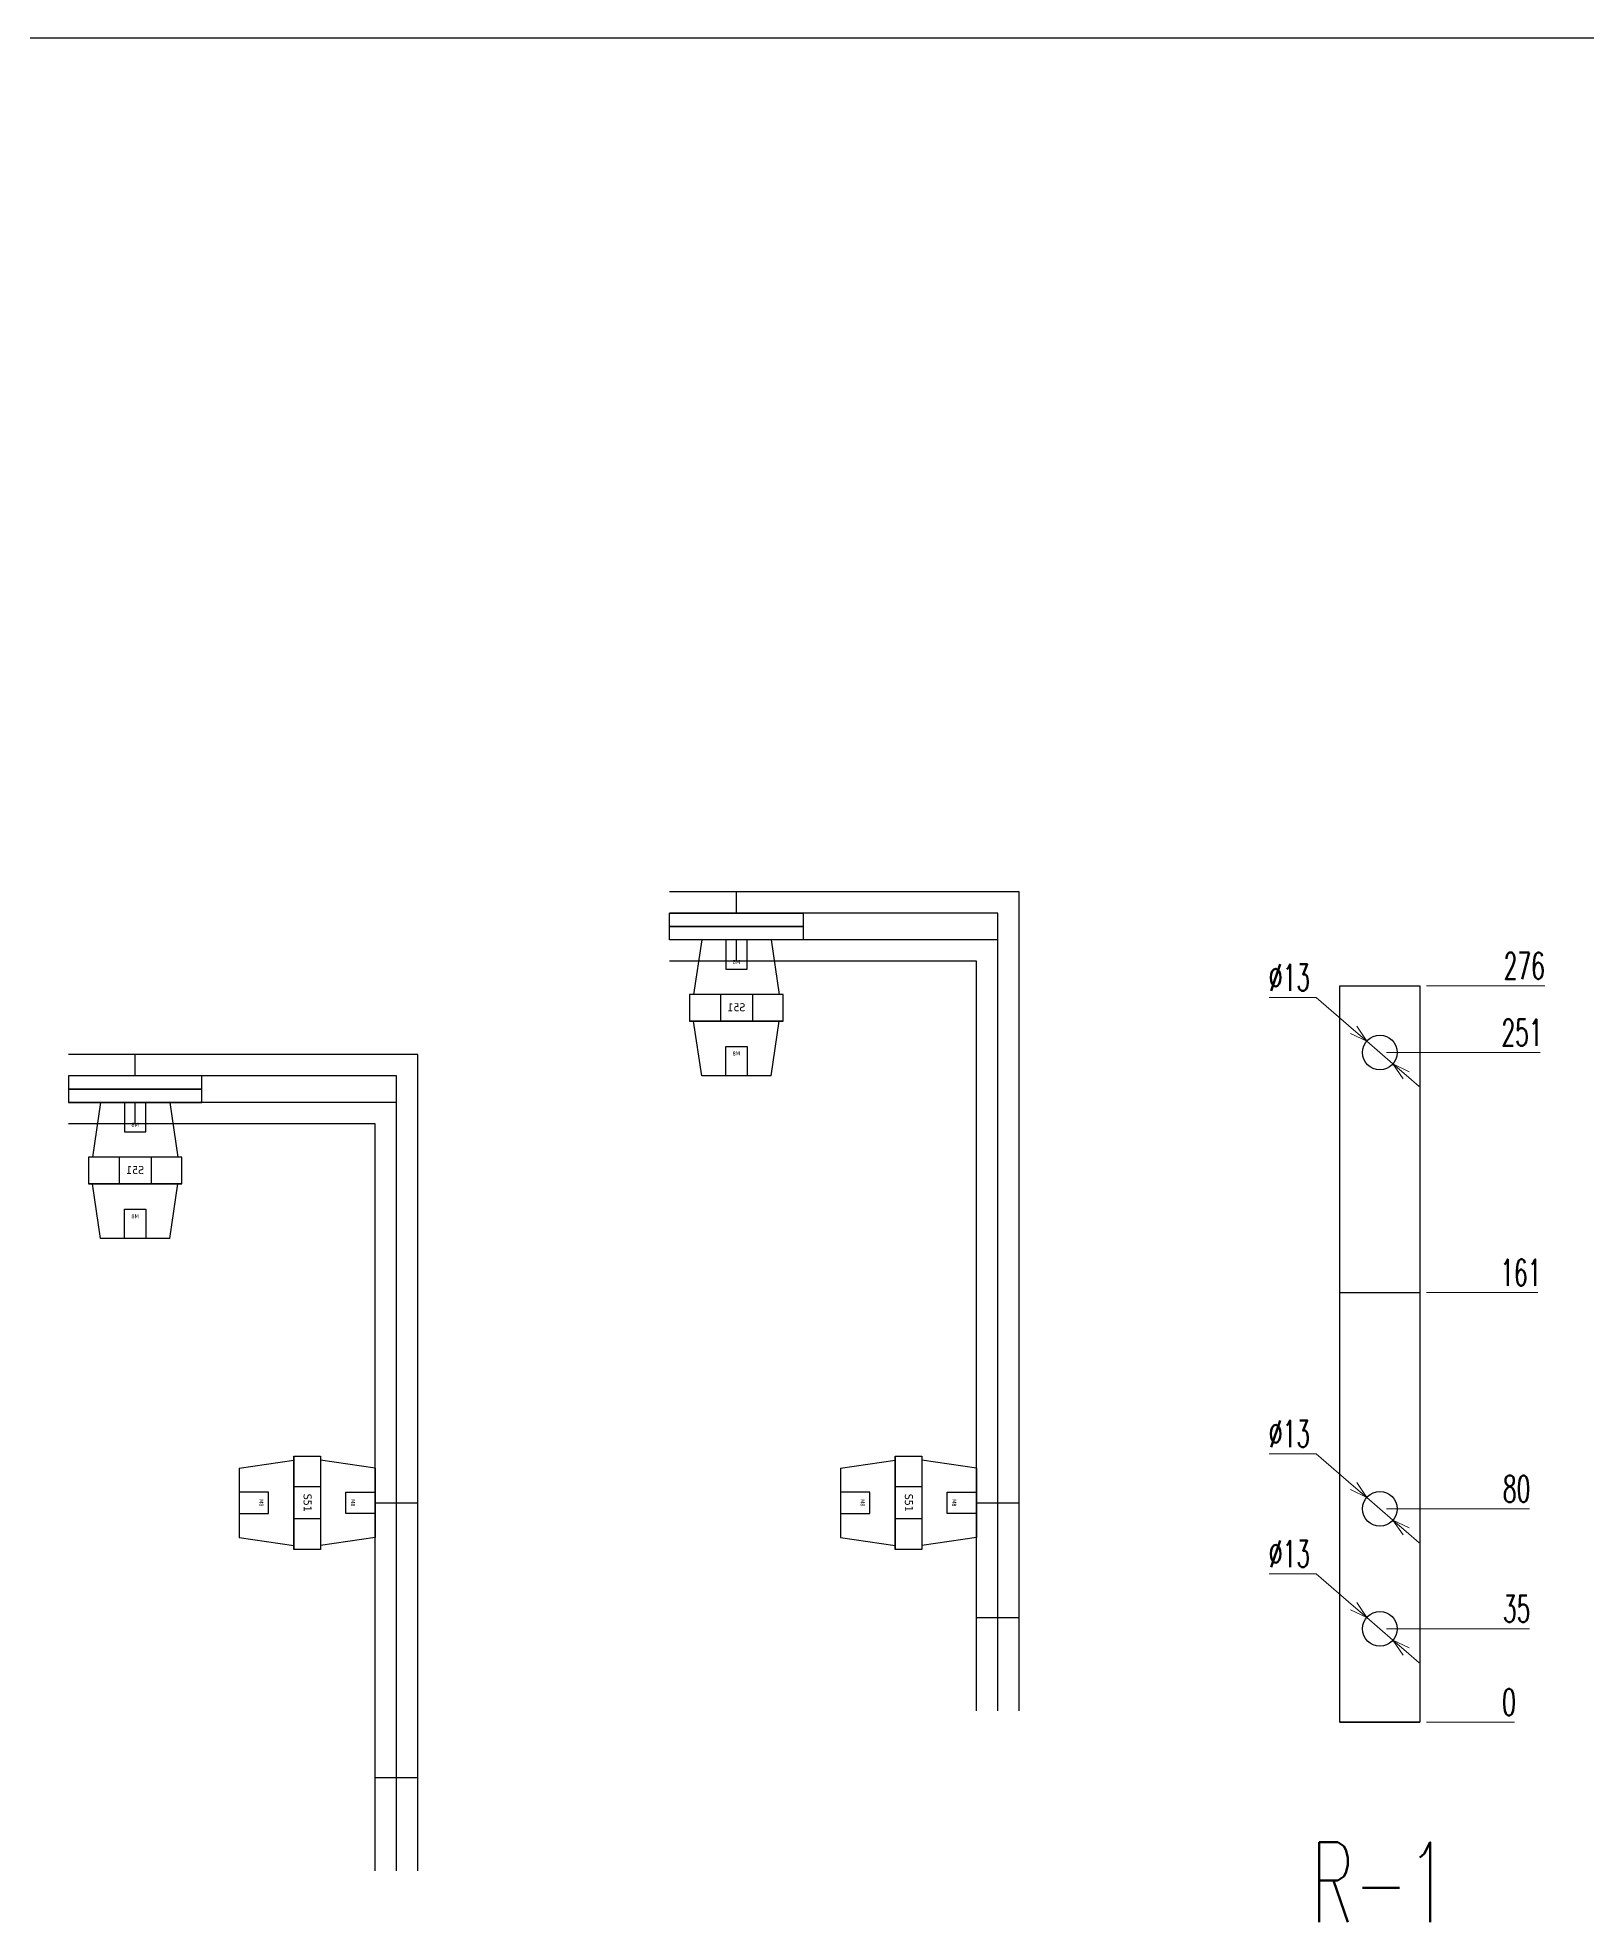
# Model space of a CAD drawing. Header units: millimetres. Extents: x -33730 to 17150, y -76829 to -27437.
# Drawn here: x -6493 to -5913, y -64945 to -64239 of the extents above; entities that cross this region are included whole.
import ezdxf
from ezdxf.enums import TextEntityAlignment as Align

# ---------------------------------------------------------------- set-up
doc = ezdxf.new("R2010")
doc.units = ezdxf.units.MM
doc.header["$LTSCALE"] = 3
doc.layers.add('@.VISIBLE', color=7, linetype='Continuous')
doc.styles.add('Ann_w01', font='romans.shx', dxfattribs={"width": 0.6, "bigfont": 'chineset.shx'})
doc.styles.get("Standard").update_dxf_attribs({"font": 'arial.ttf'})
doc.dimstyles.new('Dim 01_SC05', dxfattribs={"dimscale": 5, "dimtxt": 2, "dimasz": 1.3, "dimexe": 0.5, "dimexo": 0.5, "dimgap": 0.5, "dimtad": 1, "dimtoh": 1, "dimdec": 1, "dimzin": 12, "dimdsep": 46, "dimtxsty": 'Ann_w01', "dimblk": 'OPEN30', "dimcen": 1.5, "dimclrd": 6, "dimclre": 6, "dimclrt": 3, "dimadec": 1, "dimazin": 3, "dimtm": 1e-09, "dimtfac": 1, "dimtdec": 1, "dimtmove": 0, "dimatfit": 3, "dimldrblk": 'OPEN30', "dimfxl": 1, "dimtolj": 1, "dimlwd": 20, "dimlwe": 20, "dimarcsym": 0})

# ---------------------------------------------------------------- blocks, each defined once
blk = doc.blocks.new('*U70')
at = {"color": 1}
for p, q in [((-51, 22.53), (-30.5, 25.53)), ((-51, 22.53), (-51, -3.47)), ((-30.5, -7.97), (-30.5, 27.03)), ((-30.5, 27.03), (-20.5, 27.03)), ((-30.5, 27.03), (-30.5, -7.97)), ((-30.5, 25.53), (-30.5, -6.47)), ((-20.5, 27.03), (-20.5, -7.97)), ((-20.5, 25.53), (-20.5, -6.47)), ((0, 22.53), (-20.5, 25.53)), ((0, 22.53), (0, -3.47)), ((-20.5, 15.53), (-30.5, 15.53)), ((-20.5, 3.53), (-30.5, 3.53)), ((-51, -3.47), (-30.5, -6.47)), ((0, -3.47), (-20.5, -6.47)), ((-20.5, -7.97), (-30.5, -7.97))]:
    blk.add_line(p, q, dxfattribs=at)
for points in [[(-51, 13.53), (-51, 5.53), (-40, 5.53), (-40, 13.53)], [(0, 13.53), (0, 5.53), (-11, 5.53), (-11, 13.53)]]:
    blk.add_lwpolyline(points, close=True, dxfattribs=at)
at = {"color": 1, "width": 30.0978, "attachment_point": 5, "rotation": 270}
for s, insert, char_height in [('{\\fTahoma|b0|i0|c0|p34;M8}', (-42.66, 9.53), 1.5), ('{\\fTahoma|b0|i0|c0|p34;S51}', (-25.34, 9.53), 3), ('{\\fTahoma|b0|i0|c0|p34;M8}', (-8.34, 9.53), 1.5)]:
    blk.add_mtext(s, dxfattribs=dict(at, insert=insert, char_height=char_height))
blk = doc.blocks.new('*D1722')
at = {"layer": '@.VISIBLE', "color": 6, "lineweight": 20, "transparency": 16777216}
blk.add_line((-5972.47, -64870.2), (-5939.55, -64870.2), dxfattribs=at)
at = {"layer": 'Defpoints', "color": 0, "transparency": 16777216}
for p in [(-5989.97, -64870.2), (-5974.97, -64870.2), (-5946.05, -64870.2)]:
    blk.add_point(p, dxfattribs=at)
at = {"layer": '@.VISIBLE', "color": 3, "transparency": 16777216, "insert": (-5941.55, -64862.7), "char_height": 10, "attachment_point": 5, "style": 'Ann_w01'}
blk.add_mtext('\\A1;0', dxfattribs=at)
blk = doc.blocks.new('_Open30')
at = {"color": 0, "linetype": 'ByBlock', "lineweight": -2}
for p, q in [((-1, 0.27), (0, 0)), ((0, 0), (-1, -0.27)), ((0, 0), (-1, 0))]:
    blk.add_line(p, q, dxfattribs=at)
blk = doc.blocks.new('*D1723')
at = {"layer": '@.VISIBLE', "color": 6, "lineweight": 20, "transparency": 16777216}
blk.add_line((-5987.47, -64835.2), (-5933.83, -64835.2), dxfattribs=at)
at = {"layer": 'Defpoints', "color": 0, "transparency": 16777216}
for p in [(-5989.97, -64835.2), (-5946.05, -64835.2), (-5989.97, -64870.2)]:
    blk.add_point(p, dxfattribs=at)
at = {"layer": '@.VISIBLE', "color": 3, "transparency": 16777216, "insert": (-5938.69, -64827.7), "char_height": 10, "attachment_point": 5, "style": 'Ann_w01'}
blk.add_mtext('\\A1;35', dxfattribs=at)
blk = doc.blocks.new('*D1724')
at = {"layer": '@.VISIBLE', "color": 6, "lineweight": 20, "transparency": 16777216}
blk.add_line((-5987.47, -64790.2), (-5933.83, -64790.2), dxfattribs=at)
at = {"layer": 'Defpoints', "color": 0, "transparency": 16777216}
for p in [(-5989.97, -64790.2), (-5946.05, -64790.2), (-5989.97, -64870.2)]:
    blk.add_point(p, dxfattribs=at)
at = {"layer": '@.VISIBLE', "color": 3, "transparency": 16777216, "insert": (-5938.69, -64782.7), "char_height": 10, "attachment_point": 5, "style": 'Ann_w01'}
blk.add_mtext('\\A1;80', dxfattribs=at)
blk = doc.blocks.new('*D1725')
at = {"layer": '@.VISIBLE', "color": 6, "lineweight": 20, "transparency": 16777216}
blk.add_line((-5972.47, -64709.2), (-5930.69, -64709.2), dxfattribs=at)
at = {"layer": 'Defpoints', "color": 0, "transparency": 16777216}
for p in [(-5974.97, -64709.2), (-5946.05, -64709.2), (-5989.97, -64870.2)]:
    blk.add_point(p, dxfattribs=at)
at = {"layer": '@.VISIBLE', "color": 3, "transparency": 16777216, "insert": (-5937.12, -64701.7), "char_height": 10, "attachment_point": 5, "style": 'Ann_w01'}
blk.add_mtext('\\A1;161', dxfattribs=at)
blk = doc.blocks.new('*D1726')
at = {"layer": '@.VISIBLE', "color": 6, "lineweight": 20, "transparency": 16777216}
blk.add_line((-5987.47, -64619.2), (-5929.83, -64619.2), dxfattribs=at)
at = {"layer": 'Defpoints', "color": 0, "transparency": 16777216}
for p in [(-5989.97, -64619.2), (-5946.05, -64619.2), (-5989.97, -64870.2)]:
    blk.add_point(p, dxfattribs=at)
at = {"layer": '@.VISIBLE', "color": 3, "transparency": 16777216, "insert": (-5936.69, -64611.7), "char_height": 10, "attachment_point": 5, "style": 'Ann_w01'}
blk.add_mtext('\\A1;251', dxfattribs=at)
blk = doc.blocks.new('*D1727')
at = {"layer": '@.VISIBLE', "color": 6, "lineweight": 20, "transparency": 16777216}
blk.add_line((-5972.47, -64594.2), (-5928.12, -64594.2), dxfattribs=at)
at = {"layer": 'Defpoints', "color": 0, "transparency": 16777216}
for p in [(-5974.97, -64594.2), (-5946.05, -64594.2), (-5989.97, -64870.2)]:
    blk.add_point(p, dxfattribs=at)
at = {"layer": '@.VISIBLE', "color": 3, "transparency": 16777216, "insert": (-5935.83, -64586.7), "char_height": 10, "attachment_point": 5, "style": 'Ann_w01'}
blk.add_mtext('\\A1;276', dxfattribs=at)
blk = doc.blocks.new('*D1728')
at = {"layer": '@.VISIBLE', "color": 6, "lineweight": 20, "transparency": 16777216}
for p, q in [((-6031.44, -64769.6), (-6013.8, -64769.6)), ((-6013.8, -64769.6), (-5999.8, -64781.7)), ((-5985.05, -64794.45), (-5994.89, -64785.95)), ((-5980.13, -64798.71), (-5975.22, -64802.96))]:
    blk.add_line(p, q, dxfattribs=at)
at = {"layer": 'Defpoints', "color": 0, "transparency": 16777216}
for p in [(-5994.89, -64785.95), (-5985.05, -64794.45)]:
    blk.add_point(p, dxfattribs=at)
at = {"layer": '@.VISIBLE', "color": 6, "lineweight": 20, "transparency": 16777216, "xscale": 6.5, "yscale": 6.5, "zscale": 6.5}
for p, rotation in [((-5994.89, -64785.95), 319.1555752109197), ((-5985.05, -64794.45), 139.1555752109197)]:
    blk.add_blockref('_Open30', p, dxfattribs=dict(at, rotation=rotation))
at = {"layer": '@.VISIBLE', "color": 3, "transparency": 16777216, "insert": (-6023.87, -64762.1), "char_height": 10, "attachment_point": 5, "style": 'Ann_w01'}
blk.add_mtext('\\A1;∅13', dxfattribs=at)
blk = doc.blocks.new('*D1729')
at = {"layer": '@.VISIBLE', "color": 6, "lineweight": 20, "transparency": 16777216}
for p, q in [((-6031.44, -64814.6), (-6013.8, -64814.6)), ((-6013.8, -64814.6), (-5999.8, -64826.7)), ((-5985.05, -64839.45), (-5994.89, -64830.95)), ((-5980.13, -64843.71), (-5975.22, -64847.96))]:
    blk.add_line(p, q, dxfattribs=at)
at = {"layer": 'Defpoints', "color": 0, "transparency": 16777216}
for p in [(-5994.89, -64830.95), (-5985.05, -64839.45)]:
    blk.add_point(p, dxfattribs=at)
at = {"layer": '@.VISIBLE', "color": 6, "lineweight": 20, "transparency": 16777216, "xscale": 6.5, "yscale": 6.5, "zscale": 6.5}
for p, rotation in [((-5994.89, -64830.95), 319.1555752111767), ((-5985.05, -64839.45), 139.1555752111767)]:
    blk.add_blockref('_Open30', p, dxfattribs=dict(at, rotation=rotation))
at = {"layer": '@.VISIBLE', "color": 3, "transparency": 16777216, "insert": (-6023.87, -64807.1), "char_height": 10, "attachment_point": 5, "style": 'Ann_w01'}
blk.add_mtext('\\A1;∅13', dxfattribs=at)
blk = doc.blocks.new('*D1730')
at = {"layer": '@.VISIBLE', "color": 6, "lineweight": 20, "transparency": 16777216}
for p, q in [((-6031.44, -64598.6), (-6013.8, -64598.6)), ((-6013.8, -64598.6), (-5999.8, -64610.7)), ((-5985.05, -64623.45), (-5994.89, -64614.95)), ((-5980.13, -64627.71), (-5975.22, -64631.96))]:
    blk.add_line(p, q, dxfattribs=at)
at = {"layer": 'Defpoints', "color": 0, "transparency": 16777216}
for p in [(-5994.89, -64614.95), (-5985.05, -64623.45)]:
    blk.add_point(p, dxfattribs=at)
at = {"layer": '@.VISIBLE', "color": 6, "lineweight": 20, "transparency": 16777216, "xscale": 6.5, "yscale": 6.5, "zscale": 6.5}
for p, rotation in [((-5994.89, -64614.95), 319.155575210938), ((-5985.05, -64623.45), 139.155575210938)]:
    blk.add_blockref('_Open30', p, dxfattribs=dict(at, rotation=rotation))
at = {"layer": '@.VISIBLE', "color": 3, "transparency": 16777216, "insert": (-6023.87, -64591.1), "char_height": 10, "attachment_point": 5, "style": 'Ann_w01'}
blk.add_mtext('\\A1;∅13', dxfattribs=at)

msp = doc.modelspace()

# ---------------------------------------------------------------- linework, layer by layer
at = {"layer": '@.VISIBLE'}
for p, q in [((-7064.18, -64238.82), (-3181.97, -64238.82)), ((-6231.23, -64566.91), (-6231.23, -64558.91)), ((-6231.23, -64584.91), (-6231.23, -64576.91)), ((-6456.65, -64627.91), (-6456.65, -64619.91)), ((-6456.65, -64645.91), (-6456.65, -64637.91)), ((-6366.65, -64787.95), (-6358.65, -64787.95)), ((-6358.65, -64787.95), (-6350.65, -64787.95)), ((-6141.23, -64787.95), (-6133.23, -64787.95)), ((-6133.23, -64787.95), (-6125.23, -64787.95)), ((-6141.23, -64830.92), (-6133.23, -64830.92)), ((-6133.23, -64830.92), (-6125.23, -64830.92)), ((-6366.65, -64890.92), (-6358.65, -64890.92)), ((-6358.65, -64890.92), (-6350.65, -64890.92))]:
    msp.add_line(p, q, dxfattribs=at)
at = {"layer": '@.VISIBLE', "color": 1}
for p, q in [((-6004.97, -64594.2), (-5974.97, -64594.2)), ((-6004.97, -64709.2), (-5974.97, -64709.2)), ((-6004.97, -64870.2), (-5974.97, -64870.2))]:
    msp.add_line(p, q, dxfattribs=at)
at = {"layer": '@.VISIBLE', "color": 2}
for points in [[(-6125.23, -64865.92), (-6125.23, -64558.91), (-6256.23, -64558.91)], [(-6133.23, -64865.92), (-6133.23, -64566.91), (-6256.23, -64566.91)], [(-6133.23, -64865.92), (-6133.23, -64576.91), (-6256.23, -64576.91)], [(-6141.23, -64865.92), (-6141.23, -64584.91), (-6256.23, -64584.91)]]:
    msp.add_lwpolyline(points, dxfattribs=at)
for points in [[(-6256.23, -64566.91), (-6206.23, -64566.91), (-6206.23, -64571.91), (-6256.23, -64571.91)], [(-6256.23, -64571.91), (-6206.23, -64571.91), (-6206.23, -64576.91), (-6256.23, -64576.91)]]:
    msp.add_lwpolyline(points, close=True, dxfattribs=at)
at = {"layer": '@.VISIBLE', "color": 1}
msp.add_lwpolyline([(-6004.97, -64594.2), (-5974.97, -64594.2), (-5974.97, -64870.2), (-6004.97, -64870.2)], close=True, dxfattribs=at)
at = {"layer": '@.VISIBLE', "color": 4}
for points in [[(-6350.65, -64925.92), (-6350.65, -64619.91), (-6481.65, -64619.91)], [(-6358.65, -64925.92), (-6358.65, -64627.91), (-6481.65, -64627.91)], [(-6358.65, -64925.92), (-6358.65, -64637.91), (-6481.65, -64637.91)], [(-6366.65, -64925.92), (-6366.65, -64645.91), (-6481.65, -64645.91)]]:
    msp.add_lwpolyline(points, dxfattribs=at)
for points in [[(-6481.65, -64632.91), (-6431.65, -64632.91), (-6431.65, -64627.91), (-6481.65, -64627.91)], [(-6481.65, -64637.91), (-6431.65, -64637.91), (-6431.65, -64632.91), (-6481.65, -64632.91)]]:
    msp.add_lwpolyline(points, close=True, dxfattribs=at)
at = {"layer": '@.VISIBLE', "color": 1}
for centre in [(-5989.97, -64619.2), (-5989.97, -64790.2), (-5989.97, -64835.2)]:
    msp.add_circle(centre, 6.5, dxfattribs=at)

# ---------------------------------------------------------------- block references
at = {"xscale": -1, "rotation": 270}
for p in [(-6240.76, -64576.91), (-6466.17, -64637.91)]:
    msp.add_blockref('*U70', p, dxfattribs=at)
for p in [(-6366.65, -64797.48), (-6141.23, -64797.48)]:
    msp.add_blockref('*U70', p)

# ---------------------------------------------------------------- texts
at = {"style": 'Ann_w01', "width": 0.6}
msp.add_text('R-1', height=30, dxfattribs=at).set_placement((-5989.97, -64930.2), align=Align.MIDDLE_CENTER)

# ---------------------------------------------------------------- dimensions: what is measured, and where the dimension line sits
at = {"layer": '@.VISIBLE'}
for p1, p2, picture, middle in [((-5985.05, -64623.45), (-5994.89, -64614.95), '*D1730', (-6023.87, -64598.6)), ((-5985.05, -64794.45), (-5994.89, -64785.95), '*D1728', (-6023.87, -64769.6)), ((-5985.05, -64839.45), (-5994.89, -64830.95), '*D1729', (-6023.87, -64814.6))]:
    dim = msp.add_diameter_dim_2p(p1=p1, p2=p2, dimstyle='Dim 01_SC05', dxfattribs=at)
    dim.commit()
    dim.dimension.update_dxf_attribs({"geometry": picture, "text_midpoint": middle, "dimtype": 163})
for feature_location, offset, origin, picture, middle in [((-5974.97, -64594.2), (28.92, 0), (-5989.97, -64870.2), '*D1727', (-5935.83, -64586.7)), ((-5989.97, -64619.2), (43.92, 0), (-5989.97, -64870.2), '*D1726', (-5936.69, -64611.7)), ((-5974.97, -64709.2), (28.92, 0), (-5989.97, -64870.2), '*D1725', (-5937.12, -64701.7)), ((-5989.97, -64790.2), (43.92, 0), (-5989.97, -64870.2), '*D1724', (-5938.69, -64782.7)), ((-5989.97, -64835.2), (43.92, 0), (-5989.97, -64870.2), '*D1723', (-5938.69, -64827.7)), ((-5974.96872844, -64870.20316914), (28.92170144, 0), (-5989.96872844, -64870.20316914), '*D1722', (-5941.547027, -64862.70316914))]:
    dim = msp.add_ordinate_dim(feature_location=feature_location, offset=offset, dtype=0, origin=origin, dimstyle='Dim 01_SC05', dxfattribs=at)
    dim.commit()
    dim.dimension.update_dxf_attribs({"geometry": picture, "text_midpoint": middle})

doc.saveas('drawing.dxf')
